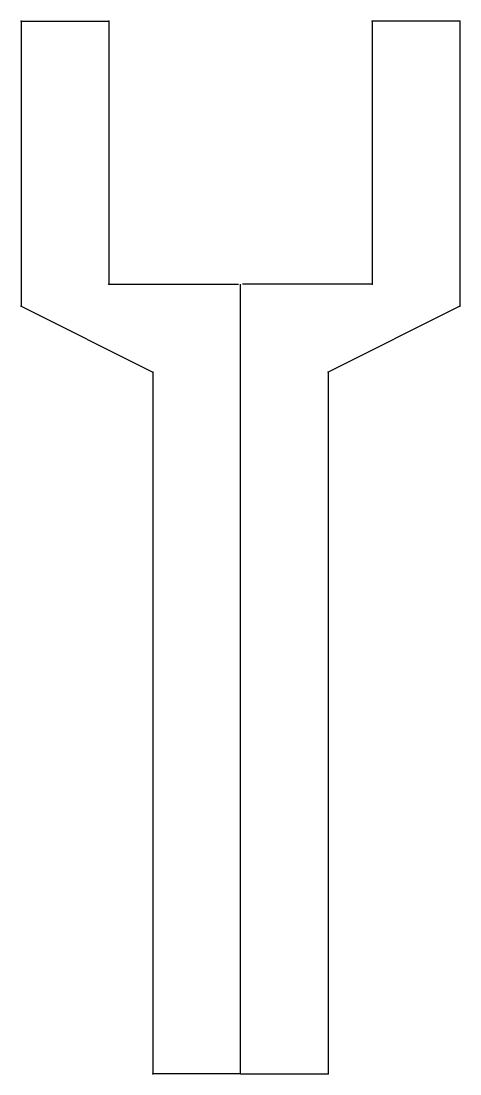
# Model space of a CAD drawing. Extents: x 0 to 1.25, y 0 to 3.
import ezdxf

# ---------------------------------------------------------------- set-up
doc = ezdxf.new("R2010")
doc.units = 0
doc.header["$MEASUREMENT"] = 0
doc.linetypes.add('solid', pattern=[0])
doc.layers.add('1', color=1, linetype='solid')

msp = doc.modelspace()

# ---------------------------------------------------------------- linework, layer by layer
at = {"layer": '1', "color": 3, "linetype": 'solid'}
for p, q in [((0, 3), (0, 2.1875)), ((0, 3), (0.25, 3)), ((0.25, 3), (0.25, 2.25)), ((1, 3), (1, 2.25)), ((1.25, 3), (1, 3)), ((1.25, 3), (1.25, 2.1875)), ((0.25, 2.25), (0.6195, 2.25)), ((0.625, 0), (0.625, 2.25)), ((0.625, 0), (0.625, 2.25)), ((1, 2.25), (0.6305, 2.25)), ((0, 2.1875), (0.375, 2)), ((1.25, 2.1875), (0.875, 2)), ((0.375, 2), (0.375, 0)), ((0.875, 2), (0.875, 0)), ((0.625, 0), (0.375, 0)), ((0.625, 0), (0.875, 0))]:
    msp.add_line(p, q, dxfattribs=at)
for p in [(0, 3), (0.25, 3), (1, 3), (1.25, 3), (0.25, 2.25), (1, 2.25), (0, 2.1875), (1.25, 2.1875), (0.375, 2), (0.875, 2), (0.375, 0), (0.875, 0)]:
    msp.add_point(p, dxfattribs=at)

doc.saveas('drawing.dxf')
